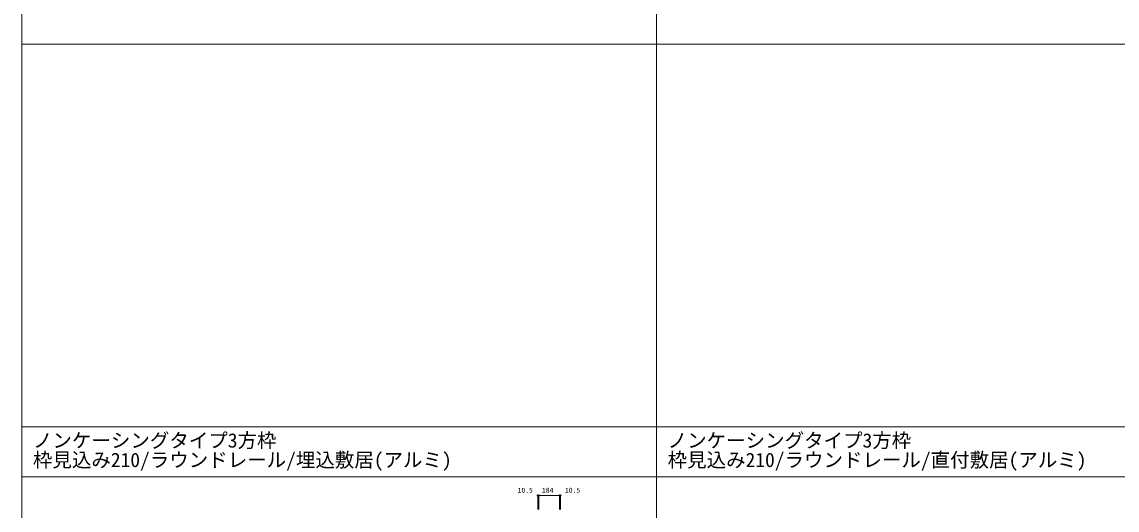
# Model space of a CAD drawing. Units: millimetres, scale not verified. Extents: x -14342 to 14341, y -10000 to 10000.
# Drawn here: x -14341 to -4506, y -4253 to 130 of the extents above; entities that cross this region are included whole.
import ezdxf
from ezdxf.enums import TextEntityAlignment as Align

# ---------------------------------------------------------------- set-up
doc = ezdxf.new("R2010")
doc.units = ezdxf.units.MM
doc.header["$LTSCALE"] = 50
doc.layers.add('0-0_0', color=7, linetype='Continuous', lineweight=9)
doc.layers.add('0-3_YKK_11', color=2, linetype='Continuous', lineweight=18)
doc.layers.add('0-1_USER1', color=7, linetype='Continuous')
doc.styles.add('ＭＳ ゴシック', font='')
doc.styles.get('ＭＳ ゴシック').set_extended_font_data('MS Gothic')

msp = doc.modelspace()

# ---------------------------------------------------------------- linework, layer by layer
at = {"layer": '0-0_0'}
for p, q in [((-14340.51, -10000), (-14340.51, 10000)), ((-8640.51, -10000), (-8640.51, 9500)), ((-14340.51, -70), (14159.49, -70)), ((-14340.51, -3505), (14159.49, -3505)), ((-14340.51, -3955), (14159.49, -3955))]:
    msp.add_line(p, q, dxfattribs=at)
at = {"layer": '0-3_YKK_11'}
for p, q in [((-9708.7, -4121.06), (-9708.7, -4246.06)), ((-9698.2, -4121.06), (-9708.7, -4121.06)), ((-9698.2, -4121.06), (-9698.2, -4246.06)), ((-9698.2, -4121.06), (-9514.2, -4121.06)), ((-9514.2, -4121.06), (-9514.2, -4246.06)), ((-9514.2, -4121.06), (-9503.7, -4121.06)), ((-9503.7, -4121.06), (-9503.7, -4246.06))]:
    msp.add_line(p, q, dxfattribs=at)
for centre in [(-9708.7, -4121.06), (-9698.2, -4121.06), (-9514.2, -4121.06), (-9503.7, -4121.06)]:
    msp.add_circle(centre, 5, dxfattribs=at)

# ---------------------------------------------------------------- texts
at = {"layer": '0-1_USER1', "style": 'ＭＳ ゴシック'}
for s, p in [('ノンケーシングタイプ3方枠', (-14241.51, -3730)), ('ノンケーシングタイプ3方枠', (-8541.51, -3730)), ('枠見込み210/ラウンドレール/埋込敷居(アルミ)', (-14241.51, -3905)), ('枠見込み210/ラウンドレール/直付敷居(アルミ)', (-8541.51, -3905))]:
    msp.add_text(s, height=128.3, dxfattribs=at).set_placement(p, align=Align.BOTTOM_LEFT)
at = {"layer": '0-3_YKK_11', "style": 'ＭＳ ゴシック'}
for s, p in [('10.5', (-9889.64, -4109.32)), ('184', (-9670.65, -4109.06)), ('10.5', (-9464.02, -4109.21))]:
    msp.add_text(s, height=43.99, dxfattribs=at).set_placement(p, align=Align.BOTTOM_LEFT)

doc.saveas('drawing.dxf')
